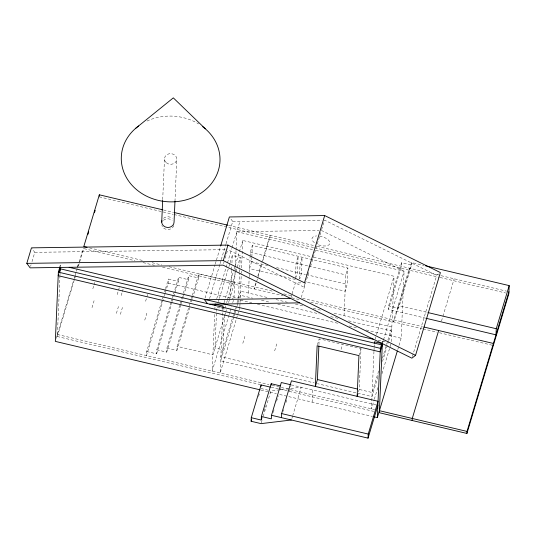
<?xml version="1.0" encoding="UTF-8"?>
<svg xmlns="http://www.w3.org/2000/svg" width="536" height="536" viewBox="0 0 536 536"><rect width="100%" height="100%" fill="white"/><g stroke="black" fill="none" stroke-linecap="round" stroke-linejoin="round"><path stroke-width="0.4" stroke-dasharray="2.68 2.01" d="M260.61 384.634L57.319 336.534L59.985 275.464M60.019 274.626L60.092 272.965M163.152 296.582L146.67 351.502L146.496 355.576L164.17 296.676M162.696 199.653L164.478 158.944M146.67 351.502L156.626 353.861L156.807 349.787L171.138 302.029M165.363 292.696L168.23 283.142L168.411 279.068L178.361 281.427L173.349 298.143M156.807 349.787L166.756 352.139L166.937 348.065L180.076 304.287M174.964 201.369L176.82 158.998M178.361 281.427L178.542 277.353L188.491 279.712L184.431 293.239M166.937 348.065L176.893 350.423L177.068 346.35L190.206 302.572M188.491 279.712L188.672 275.638L198.628 277.99L192.417 298.686M198.628 277.99L198.802 273.916L234.641 282.398L229.542 299.376M214.661 314.491L212.189 371.12L228.912 315.403M214.882 309.547L214.99 307.081M222.989 308.14L220.155 373.002L238.862 310.672M224.463 314.893L222.936 349.814L214.97 347.931L216.752 307.188L224.711 309.078M231.626 270.419L230.5 296.194L238.46 298.076L240.53 291.175L267.122 297.467M231.659 269.588L231.807 266.265M231.947 262.935L232.276 255.458L240.242 257.34L239.806 267.317M233.964 297.875L235.09 272.107M235.123 271.283L235.27 267.987M235.304 267.156L236.028 250.66M236.061 249.836L236.852 231.686L318.873 230.48M238.46 298.076L239.552 273.132M239.585 272.301L239.766 268.147M239.853 306.659L240.001 303.396M240.034 302.585L241.294 273.722M241.327 272.891L241.401 271.223M241.548 267.9L242.748 240.463L311.074 256.637M248.496 293.065L249.173 277.581M249.207 276.77L250.057 257.213M250.098 256.402L250.272 252.329L252.342 245.428L347.904 268.04L347.194 284.335L345.124 291.229L306.565 282.11M295.349 279.457L249.562 268.623L251.632 261.722L251.813 257.649M251.846 256.831L252.342 245.428M295.383 278.64L296.06 263.163L298.13 256.262L297.42 272.556L296.04 277.152M299.403 278.767L300.046 264.101L302.116 257.206L301.4 273.501L299.791 278.861M304.468 283.571L304.307 287.35L227.76 249.629M312.153 402.161L312.682 389.94M318.947 344.641L319.201 338.819L317.131 345.72M344.052 315.671L345.834 274.935L347.904 268.04M358.537 391.749L359.227 389.451L361.003 348.715L320.005 339.013M373.967 351.348L371.455 408.807L374.095 400.017M374.001 350.524L374.108 348.058M374.141 347.234L374.249 344.762M425.772 318.223L388.493 309.406L388.647 305.842L401.585 262.727L411.541 265.079L398.603 308.193L388.647 305.842M391.193 341.64L394.047 276.268L311.892 256.824M398.603 308.193L398.71 305.647L427.165 312.381M401.585 262.727L401.43 266.291L388.493 309.406M399.005 345.418L401.156 338.256L404.077 271.25L321.386 230.44L310.317 267.31M409.303 270.211L409.39 268.174L393.866 319.912L393.779 321.948L411.648 262.533L423.842 265.421M411.541 265.079L411.648 262.533M30.612 266.298L31.075 264.75M32.006 261.642L34.807 252.335L31.939 248.49M77.352 267.183L78.243 264.228M56.253 338.33L73.988 279.249M74.223 278.445L74.946 276.047M75.187 275.243L76.146 272.04M76.387 271.243L77.352 268.04M77.593 267.236L78.477 264.281M79.14 262.064L83.335 248.094M57.319 336.534L76.032 274.164M78.43 266.171L83.71 248.583L134.925 260.697M92.835 288.79L93.753 285.721M93.981 284.958L94.906 281.889M92.011 307.63L94.081 300.73M117.216 294.559L118.369 290.726M118.597 289.963L119.287 287.658M121.203 295.504L122.121 292.435M122.349 291.671L123.273 288.603M116.399 313.399L118.469 306.498M120.379 314.344L122.449 307.443M145.591 301.272L146.737 297.44M146.971 296.669L147.661 294.371M144.767 320.113L146.837 313.212M164.586 291.805L165.302 289.42M165.544 288.623L168.411 279.068M164.411 295.879L165.128 293.494M171.373 301.232L172.09 298.847M172.331 298.05L173.289 294.867M173.523 294.07L178.542 277.353M156.626 353.861L172.15 302.123M172.391 301.326L173.108 298.941M180.31 303.49L183.178 293.942M183.419 293.145L188.672 275.638M166.756 352.139L181.088 304.381M181.329 303.584L183.238 297.219M183.48 296.421L184.196 294.036M190.448 301.775L191.158 299.39M191.399 298.592L192.116 296.2M192.357 295.41L198.802 273.916M176.893 350.423L190.025 306.646M191.459 301.869L192.176 299.483M205.013 298.143L215.05 264.71M215.284 263.913L216.243 260.731M216.484 259.933L220.778 245.609M209.563 298.646L219.834 264.422M220.075 263.625L221.026 260.442M221.268 259.645L225.803 244.523M226.045 243.726L232.731 221.442L230.339 218.239M223.572 263.598L224.035 262.044M225.2 258.164L227.525 250.406M216.745 298.679L231.8 248.516M232.041 247.712L239.96 221.335M218.42 301.621L219.137 299.229M219.378 298.438L228.691 267.397M228.932 266.6L229.89 263.417M230.125 262.62L232.276 255.458M224.041 302.8L225.241 298.807M225.475 298.009L233.87 270.037M234.111 269.24L235.07 266.037M235.311 265.24L242.748 240.463M224.953 308.28L225.669 305.895M226.628 302.706L227.344 300.321M227.579 299.524L235.699 272.462M235.94 271.665L240.242 257.34M225.482 312.903L212.906 354.825L177.068 346.35M225.723 312.113L226.44 309.721M228.591 302.559L229.301 300.173M229.147 314.612L229.864 312.22M230.105 311.423L231.539 306.652M232.731 302.673L233.448 300.281M234.882 310.016L220.865 356.708L314.987 378.979M235.116 309.218L235.592 307.624M237.026 302.853L238.225 298.874M233.877 316.83L220.691 360.782L314.237 382.918M234.118 316.032L234.835 313.634M235.076 312.836L236.999 306.438M237.234 305.641L237.957 303.242M238.198 302.445L240.356 295.249L252.556 298.137M239.103 309.868L239.82 307.47M255.706 282.954L254.513 286.934L254.419 288.971L262.064 263.504M257.856 275.792L270.037 235.204L269.95 237.24L263.022 260.322M242.815 343.308L244.885 336.414M258.553 396.493L259.511 393.297M274.666 350.846L276.737 343.951M290.947 297.694L291.879 294.586M292.113 293.808L295.37 282.948L302.016 282.847M263.866 411.266L265.548 405.678M261.313 422.824L262.03 420.425M263.23 416.432L270.908 390.858L301.239 387.233L292.844 415.199M301.279 297.44L309.118 271.317M321.62 229.643L324.488 220.095L436.726 275.397L438.555 273.983M273.26 412.459L274.218 409.263M276.616 401.27L278.298 395.675M279.973 390.081L280.931 386.885M283.37 411.246L283.846 409.651M286.003 402.456L286.968 399.26M289.366 391.267L291.041 385.672M291.885 418.402L292.602 416.003M341.104 349.331L342.484 344.735M358.932 355.609L361.003 348.715M375.1 339.402L376.299 335.402M376.54 334.605L394.047 276.268M382.583 342.886L383.3 340.501M383.542 339.703L404.077 271.25L313.975 249.93M378.644 370.932L372.165 392.513L359.227 389.451M382.476 358.149L386.315 345.358M386.557 344.561L391.829 326.98L332.715 312.99M377.987 376.607L371.991 396.586L317.486 383.689M382.543 361.418L388.54 341.439M388.774 340.641L391.655 331.054L347.73 320.655M374.336 399.213L377.934 387.227M382.007 373.639L391.119 343.275M397.812 349.398L398.764 346.216M412.358 356.587L436.726 275.397M441.49 321.091L442.682 317.098M442.924 316.3L454.186 278.774M232.731 221.442L321.982 220.129M34.807 252.335L226.929 249.642M163.547 210.005L173.302 212.31M228.577 225.395L313.835 245.562M317.078 246.332L440.344 275.497M441.155 275.692L506.52 291.155M99.234 196.846L173.208 214.346M174.026 214.541L313.955 247.652M314.773 247.846L439.245 277.3M440.056 277.487L505.609 292.998M236.852 231.686L313.158 249.736M250.272 252.329L308.079 266.003M308.877 266.191L345.834 274.935M251.632 261.722L267.699 265.521M276.536 267.611L305.42 274.445M306.224 274.64L347.194 284.335M89.492 247.893L143.145 260.583M152.083 262.7L161.839 265.012M169.155 266.74L274.07 291.564M283.852 293.882L291.182 295.617M302.592 298.317L422.375 326.659M143.052 262.62L154.435 265.313M162.562 267.236L282.948 295.725M291.912 297.842L300.06 299.771M310.652 302.277L422.281 328.695M423.098 328.883L436.94 332.159M439.379 332.735L493.321 345.499M276.027 299.577L287.363 302.257M295.463 304.173L302.753 305.902M313.279 308.394L321.379 310.31M261.501 300.254L269.635 302.183M277.775 304.106L319.255 313.922M330.645 316.615L337.968 318.351M168.23 283.142L233.113 298.498M240.423 300.227L251.786 302.914M257.468 304.26L338.645 323.469M349.197 325.968L357.318 327.885M366.249 330.002L401.156 338.256M378.108 340.192L386.242 342.115M291.283 384.875L376.252 404.982M57.406 334.498L268.958 384.553M272.214 385.324L374.644 409.558M271.176 387.133L279.31 389.062M280.127 389.25L373.639 411.38M260.952 388.506L269.374 390.496M260.952 390.047L276.388 393.699M279.645 394.469L372.46 416.432M163.493 218.306A6.171 5.36 2.5 0 1 172.224 218.34M147.038 121.042A49.379 42.893 2.5 0 1 198.648 123.943M173.771 225.562A6.171 5.36 2.5 0 1 167.848 229.515A6.171 5.36 2.5 0 1 161.852 225.515M163.406 220.343A6.171 5.36 2.5 0 1 172.13 220.376M319.563 236.061A9.286 4.496 16.7 0 1 329.74 243.847A9.286 4.496 16.7 0 1 316.26 243.873M314.431 242.701A9.286 4.496 16.7 0 1 316.609 235.914M166.314 162.743A6.171 5.36 2.5 0 0 176.619 160.385A6.171 5.36 2.5 0 0 169.008 153.785A6.171 5.36 2.5 0 0 166.314 162.743"/><path stroke-width="0.8" d="M60.427 265.246L58.357 272.141L55.335 341.392L260.134 389.853M60.166 271.303L60.334 267.43M99.267 196.169L99.328 194.809L162.73 209.81M161.718 222.085L162.663 200.484M174.964 201.369L174.059 222.139A6.171 5.36 2.5 0 1 167.131 227.425A6.171 5.36 2.5 0 1 161.919 220.698M215.057 305.433L215.117 304.113L223.083 305.996L223.023 307.316M291.403 419.996L261.072 423.628L251.123 421.269L251.277 417.705L261.106 384.942L270.298 387.113M261.045 386.362L261.106 384.942M280.408 385.907L271.216 383.729L261.387 416.499L261.233 420.063L251.277 417.705M271.156 385.156L271.216 383.729M290.519 384.694L281.326 382.523L271.497 415.286L271.337 418.851L261.387 416.499M281.447 417.645L281.628 413.571L291.457 380.801L378.061 401.29L368.225 434.06L368.051 438.133L271.497 415.286M357.847 394.047L357.157 396.345L358.932 355.609L317.131 345.72L315.349 386.456L317.419 379.555L318.873 346.303M374.322 343.12L374.383 341.8L382.342 343.683M374.088 416.814L377.351 417.584L380.372 348.333L382.443 341.439M382.349 343.623L379.327 412.727L466.923 433.45L508.845 293.762L509.2 285.614L425.47 265.802M412.177 420.499L412.264 418.462L438.662 330.511M466.923 433.45L467.017 431.413L508.932 291.725M493.321 345.499L493.408 343.462L424.003 327.04M509.2 285.614L496.262 328.729L495.994 334.839L426.589 318.418M26.8 263.364L31.457 247.846L227.961 245.093L304.502 282.814L324.689 215.559L440.391 272.569L415.547 355.348L411.883 358.175L223.103 265.153L30.143 267.853L26.8 263.364L223.304 260.617L415.547 355.348M58.665 274.171L58.203 275.705L380.218 351.897L382.289 345.003L60.273 268.811L59.128 272.643M99.328 194.809L83.797 246.547L87.053 247.317M88.011 234.252L88.728 231.867M94.457 212.765L95.174 210.373M220.778 245.609L229.381 216.953L324.689 215.559M223.304 260.617L227.961 245.093M251.123 421.269L251.598 419.668M261.468 419.259L261.95 417.665M368.051 438.133L377.88 405.363M377.351 417.584L397.33 350.993M135.481 128.486L173.316 97.867L205.295 128.781M290.713 298.465L204.538 299.731L207.452 303.631M209.817 304.193L299.651 302.874M174.113 212.504L227.767 225.2M427.976 312.575L496.262 328.729M69.151 267.31L373.726 339.375M58.357 272.141L380.372 348.333M317.419 379.555L357.619 389.069M379.421 410.69L467.017 431.413M281.628 413.571L368.225 434.06M202.762 126.737A49.379 42.893 2.5 0 1 206.407 188.927A49.379 42.893 2.5 0 1 134.797 188.082A49.379 42.893 2.5 0 1 138.623 125.98"/></g></svg>
